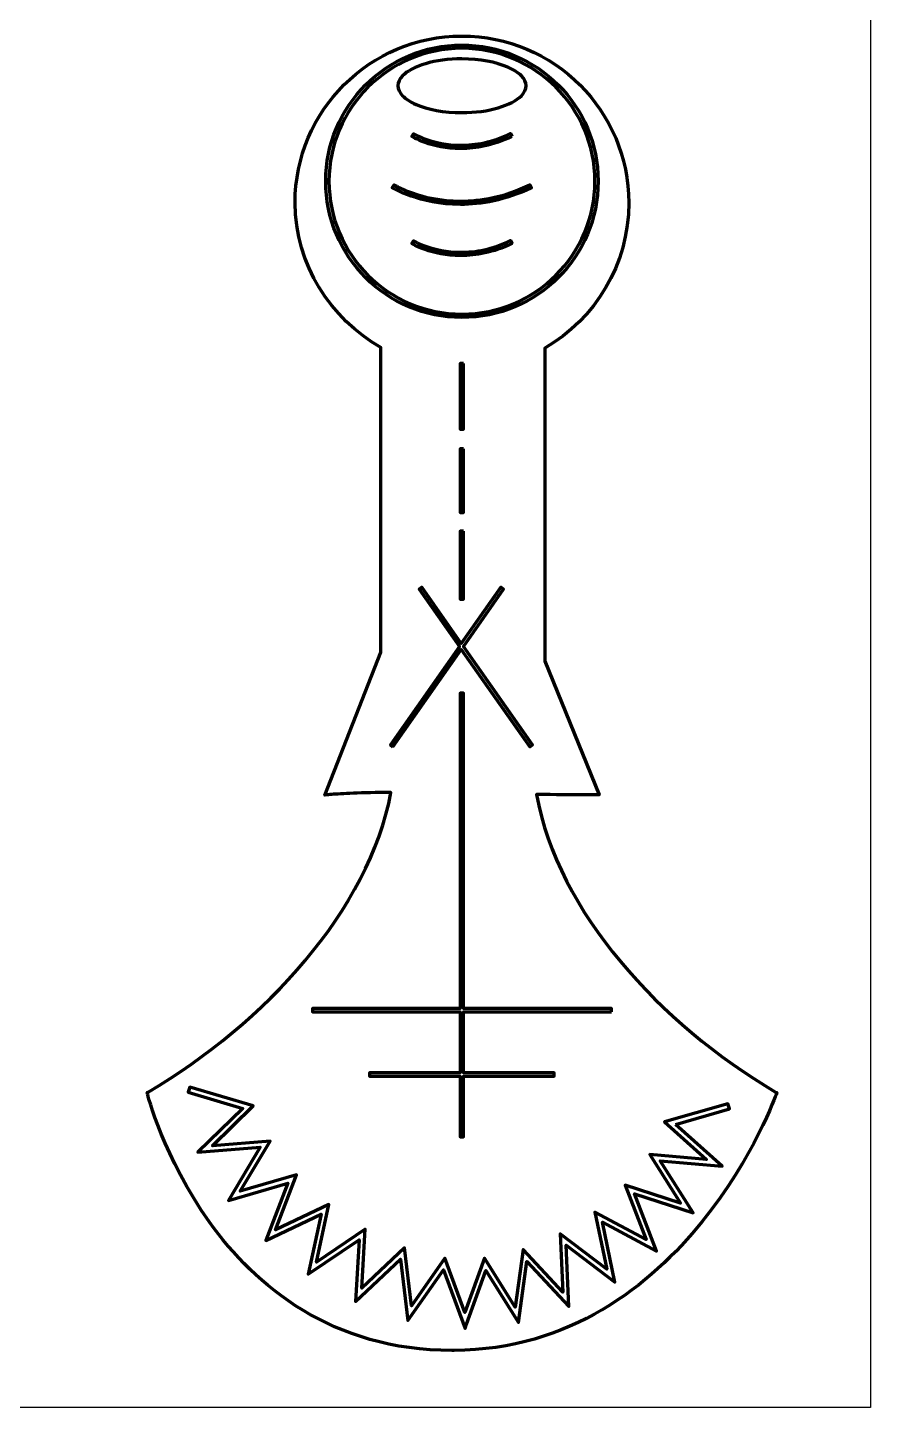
# Model space of a CAD drawing. Header units: inches. Extents: x 240 to 493, y -18 to 388.
# Drawn here: x 403.2 to 493.1, y -18.1 to 129.3 of the extents above; entities that cross this region are included whole.
import ezdxf

# ---------------------------------------------------------------- set-up
doc = ezdxf.new("R2010")
doc.units = ezdxf.units.IN
doc.header["$MEASUREMENT"] = 0
for name, color, linetype in [('CORTE EXTERIOR', 7, 'Continuous'), ('CORTE INTERIOR', 7, 'Continuous'), ('GRABADO LINEA ALTO', 7, 'Continuous'), ('GRABADO LINEA BAJO', 7, 'Continuous'), ('GRABADO LINEA MEDIO', 7, 'Continuous'), ('MESA DE CORTE _LINEAS AUXILIARES', 7, 'Continuous')]:
    doc.layers.add(name, color=color, linetype=linetype)

# ---------------------------------------------------------------- blocks, each defined once
blk = doc.blocks.new('block 3')
at = {"layer": 'GRABADO LINEA MEDIO', "color": 114, "lineweight": 211, "true_color": 0x00a655}
for points in [[(449.71, 93.4), (449.36, 93.4), (449.36, 86.37), (449.71, 86.37), (449.71, 93.4)], [(449.71, 84.29), (449.36, 84.29), (449.36, 77.46), (449.71, 77.46), (449.71, 84.29)], [(449.71, 75.5), (449.36, 75.5), (449.36, 68.23), (449.71, 68.23), (449.71, 75.5)], [(442.17, 52.46), (449.47, 62.86), (456.77, 52.46), (457.06, 52.66), (449.69, 63.17), (453.99, 69.3), (453.7, 69.5), (449.47, 63.48), (445.25, 69.5), (444.96, 69.3), (449.26, 63.17), (441.89, 52.66), (442.17, 52.46)], [(465.5, 24.15), (465.5, 24.5), (449.71, 24.5), (449.71, 58.18), (449.36, 58.18), (449.36, 24.5), (433.57, 24.5), (433.57, 24.15), (449.36, 24.15), (449.36, 17.63), (439.68, 17.63), (439.68, 17.28), (449.36, 17.28), (449.36, 10.83), (449.71, 10.83), (449.71, 17.28), (459.39, 17.28), (459.39, 17.63), (449.71, 17.63), (449.71, 24.15), (465.5, 24.15)]]:
    blk.add_lwpolyline(points, dxfattribs=at)
blk = doc.blocks.new('block 7')
at = {"layer": 'GRABADO LINEA ALTO', "color": 2, "lineweight": 211, "true_color": 0xffed00}
for points in [[(442.1, 112.16), (442.1, 112.16), (442.1, 112.16), (442.1, 112.16)], [(444.18, 106.2), (444.18, 106.2), (444.18, 106.2), (444.18, 106.2)]]:
    blk.add_lwpolyline(points, dxfattribs=at)
for points, knots in [([(449.53, 127.39), (441.5, 127.39), (434.99, 120.88), (434.99, 112.85), (434.99, 104.81), (441.5, 98.3), (449.53, 98.3), (457.57, 98.3), (464.08, 104.81), (464.08, 112.85), (464.08, 120.88), (457.57, 127.39), (449.53, 127.39)], [0, 0, 0, 0, 1, 1, 1, 2, 2, 2, 3, 3, 3, 4, 4, 4, 4]), ([(459.57, 102.81), (457, 100.24), (453.45, 98.66), (449.53, 98.66), (445.61, 98.66), (442.07, 100.24), (439.5, 102.81), (436.93, 105.38), (435.34, 108.93), (435.34, 112.85), (435.34, 116.77), (436.93, 120.31), (439.5, 122.88), (442.07, 125.45), (445.61, 127.04), (449.53, 127.04), (453.45, 127.04), (457, 125.45), (459.57, 122.88), (462.14, 120.31), (463.73, 116.77), (463.73, 112.85), (463.73, 108.93), (462.14, 105.38), (459.57, 102.81)], [0, 0, 0, 0, 1, 1, 1, 2, 2, 2, 3, 3, 3, 4, 4, 4, 5, 5, 5, 6, 6, 6, 7, 7, 7, 8, 8, 8, 8]), ([(454.87, 117.62), (454.87, 117.62), (454.72, 117.93), (454.72, 117.93), (452.76, 117), (450.96, 116.69), (449.43, 116.69), (447.89, 116.69), (446.62, 117), (445.74, 117.31), (445.3, 117.46), (444.95, 117.62), (444.72, 117.74), (444.6, 117.79), (444.51, 117.84), (444.45, 117.87), (444.45, 117.87), (444.38, 117.91), (444.38, 117.91), (444.38, 117.91), (444.36, 117.92), (444.36, 117.92), (444.36, 117.92), (444.18, 117.63), (444.18, 117.63), (444.19, 117.62), (446.26, 116.33), (449.43, 116.33), (451.01, 116.33), (452.87, 116.66), (454.87, 117.62)], [0, 0, 0, 0, 1, 1, 1, 2, 2, 2, 3, 3, 3, 4, 4, 4, 5, 5, 5, 6, 6, 6, 7, 7, 7, 8, 8, 8, 9, 9, 9, 10, 10, 10, 10]), ([(449.38, 110.72), (447.23, 110.72), (445.46, 111.16), (444.22, 111.6), (443.6, 111.81), (443.11, 112.03), (442.79, 112.19), (442.62, 112.28), (442.5, 112.34), (442.41, 112.39), (442.37, 112.41), (442.34, 112.43), (442.32, 112.44), (442.32, 112.44), (442.29, 112.46), (442.29, 112.46), (442.29, 112.46), (442.1, 112.16), (442.1, 112.16), (442.12, 112.15), (444.99, 110.37), (449.38, 110.37), (451.58, 110.37), (454.16, 110.82), (456.95, 112.15), (456.95, 112.15), (456.8, 112.47), (456.8, 112.47), (454.06, 111.16), (451.53, 110.72), (449.38, 110.72)], [0, 0, 0, 0, 1, 1, 1, 2, 2, 2, 3, 3, 3, 4, 4, 4, 5, 5, 5, 6, 6, 6, 7, 7, 7, 8, 8, 8, 9, 9, 9, 10, 10, 10, 10]), ([(449.43, 105.26), (447.89, 105.26), (446.62, 105.57), (445.74, 105.88), (445.3, 106.04), (444.95, 106.19), (444.72, 106.31), (444.6, 106.37), (444.51, 106.42), (444.45, 106.45), (444.45, 106.45), (444.38, 106.49), (444.38, 106.49), (444.38, 106.49), (444.36, 106.5), (444.36, 106.5), (444.36, 106.5), (444.18, 106.2), (444.18, 106.2), (444.19, 106.19), (446.26, 104.91), (449.43, 104.91), (451.01, 104.91), (452.87, 105.23), (454.87, 106.19), (454.87, 106.19), (454.72, 106.51), (454.72, 106.51), (452.76, 105.57), (450.96, 105.26), (449.43, 105.26)], [0, 0, 0, 0, 1, 1, 1, 2, 2, 2, 3, 3, 3, 4, 4, 4, 5, 5, 5, 6, 6, 6, 7, 7, 7, 8, 8, 8, 9, 9, 9, 10, 10, 10, 10])]:
    blk.add_open_spline(points, degree=3, knots=knots, dxfattribs=at)

msp = doc.modelspace()

# ---------------------------------------------------------------- linework, layer by layer
at = {"layer": 'CORTE EXTERIOR', "color": 22, "lineweight": 211, "true_color": 0xe42217}
msp.add_open_spline([(483.03, 15.6), (470.52, 22.99), (459.84, 34.79), (457.49, 47.35), (459.59, 47.35), (461.18, 47.34), (462.25, 47.34), (463.36, 47.33), (463.92, 47.33), (463.92, 47.33), (463.92, 47.33), (464.18, 47.33), (464.18, 47.33), (464.18, 47.33), (458.4, 61.62), (458.4, 61.62), (458.4, 61.62), (458.39, 95.04), (458.39, 95.04), (463.72, 98.12), (467.35, 103.94), (467.35, 110.54), (467.35, 120.38), (459.37, 128.35), (449.53, 128.35), (439.69, 128.35), (431.72, 120.38), (431.72, 110.54), (431.72, 103.94), (435.54, 98.17), (440.87, 95.09), (440.87, 95.09), (440.87, 62.58), (440.87, 62.58), (440.87, 62.58), (434.88, 47.3), (434.88, 47.3), (434.88, 47.3), (435.16, 47.33), (435.16, 47.33), (435.17, 47.33), (435.33, 47.35), (435.64, 47.37), (436.56, 47.44), (438.78, 47.58), (441.96, 47.59), (439.61, 35.03), (428.55, 22.99), (416.04, 15.6), (416.04, 15.6), (415.92, 15.54), (415.92, 15.54), (415.92, 15.54), (415.96, 15.41), (415.96, 15.41), (415.96, 15.4), (417.67, 8.56), (422.59, 1.71), (427.5, -5.13), (435.65, -12), (448.48, -12), (448.55, -12), (448.62, -12), (448.7, -12), (448.7, -12), (448.7, -12), (448.7, -12), (461.06, -11.92), (469.67, -5.06), (475.18, 1.76), (480.68, 8.59), (483.1, 15.38), (483.11, 15.39), (483.11, 15.39), (483.16, 15.53), (483.16, 15.53), (483.16, 15.53), (483.03, 15.6), (483.03, 15.6)], degree=3, knots=[0, 0, 0, 0, 1, 1, 1, 2, 2, 2, 3, 3, 3, 4, 4, 4, 5, 5, 5, 6, 6, 6, 7, 7, 7, 8, 8, 8, 9, 9, 9, 10, 10, 10, 11, 11, 11, 12, 12, 12, 13, 13, 13, 14, 14, 14, 15, 15, 15, 16, 16, 16, 17, 17, 17, 18, 18, 18, 19, 19, 19, 20, 20, 20, 21, 21, 21, 22, 22, 22, 23, 23, 23, 24, 24, 24, 25, 25, 25, 26, 26, 26, 26], dxfattribs=at)
at = {"layer": 'CORTE INTERIOR', "color": 175, "lineweight": 211, "true_color": 0x4054a1}
msp.add_open_spline([(455.88, 121.98), (455.38, 121.47), (454.51, 121.01), (453.41, 120.69), (452.31, 120.36), (450.97, 120.17), (449.53, 120.17), (447.62, 120.17), (445.88, 120.51), (444.64, 121.05), (444.02, 121.32), (443.52, 121.64), (443.19, 121.98), (442.86, 122.32), (442.69, 122.68), (442.69, 123.04), (442.69, 123.4), (442.86, 123.76), (443.19, 124.1), (443.69, 124.62), (444.56, 125.07), (445.66, 125.4), (446.76, 125.72), (448.1, 125.91), (449.53, 125.91), (451.45, 125.91), (453.19, 125.57), (454.43, 125.03), (455.05, 124.76), (455.54, 124.44), (455.88, 124.1), (456.21, 123.76), (456.38, 123.4), (456.38, 123.04), (456.38, 122.68), (456.21, 122.32), (455.88, 121.98)], degree=3, knots=[0, 0, 0, 0, 1, 1, 1, 2, 2, 2, 3, 3, 3, 4, 4, 4, 5, 5, 5, 6, 6, 6, 7, 7, 7, 8, 8, 8, 9, 9, 9, 10, 10, 10, 11, 11, 11, 12, 12, 12, 12], dxfattribs=at)
at = {"layer": 'GRABADO LINEA BAJO', "color": 142, "lineweight": 211, "true_color": 0x009ee3}
msp.add_lwpolyline([(472.33, 12.13), (478.1, 13.79), (477.94, 14.34), (471.16, 12.4), (475.64, 8.4), (469.58, 8.93), (472.86, 3.73), (466.98, 5.64), (469.22, -0.15), (463.73, 2.78), (464.99, -3.31), (460.04, 0.45), (460.3, -5.76), (456.06, -1.23), (455.22, -7.36), (451.93, -2.13), (449.86, -7.95), (447.72, -2.14), (444.15, -7.24), (443.4, -1.03), (438.84, -5.34), (439.22, 0.94), (433.99, -2.57), (435.34, 3.59), (429.64, 0.89), (431.88, 6.77), (425.86, 5), (429.06, 10.36), (422.89, 9.86), (427.26, 14.11), (420.47, 16.13), (420.3, 15.57), (426.15, 13.84), (421.33, 9.16), (427.99, 9.7), (424.61, 4.02), (430.93, 5.88), (428.59, -0.25), (434.52, 2.56), (433.12, -3.86), (438.57, -0.19), (438.17, -6.76), (442.96, -2.24), (443.75, -8.81), (447.56, -3.38), (449.87, -9.64), (450.03, -9.18), (452.08, -3.45), (455.57, -9.01), (456.47, -2.51), (460.94, -7.29), (460.67, -0.76), (465.87, -4.71), (464.55, 1.69), (470.32, -1.39), (467.96, 4.72), (474.21, 2.69), (470.69, 8.26), (477.33, 7.68), (472.33, 12.13)], dxfattribs=at)
at = {"layer": 'MESA DE CORTE _LINEAS AUXILIARES', "color": 178, "lineweight": 25, "true_color": 0x010000}
msp.add_lwpolyline([(493.15, -18.08), (240.18, -18.08), (240.18, 388.36), (493.15, 388.36), (493.15, -18.08)], dxfattribs=at)

# ---------------------------------------------------------------- block references
at = {"layer": 'GRABADO LINEA ALTO'}
msp.add_blockref('block 7', (0, 0), dxfattribs=at)
at = {"layer": 'GRABADO LINEA MEDIO'}
msp.add_blockref('block 3', (0, 0), dxfattribs=at)

doc.saveas('drawing.dxf')
